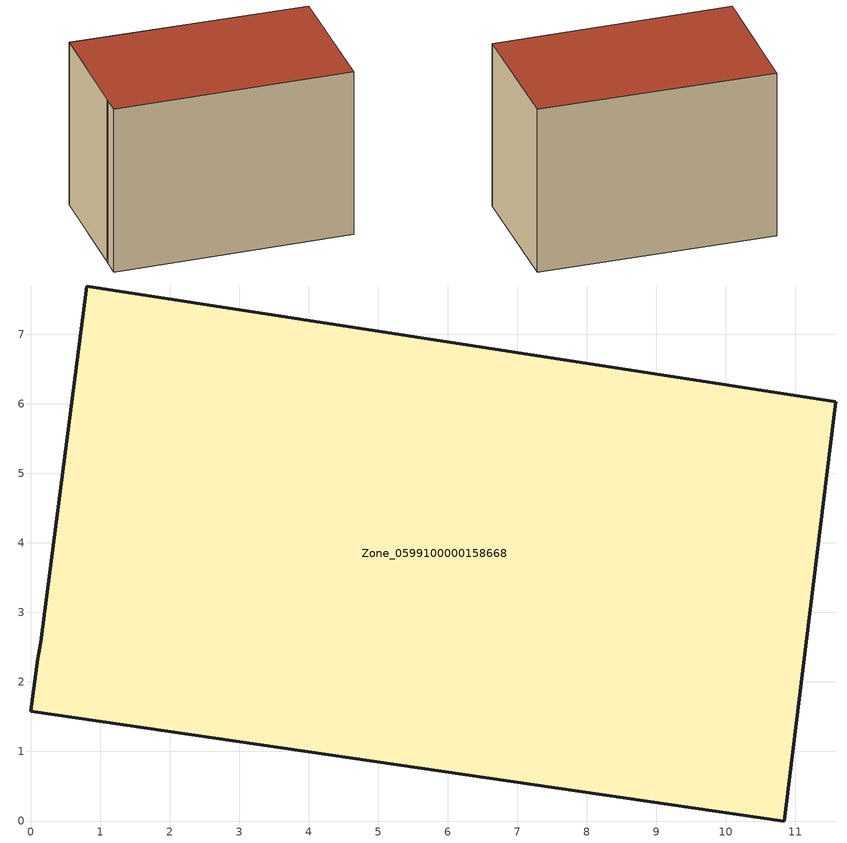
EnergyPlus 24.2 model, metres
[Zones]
Zone_0599100000158668
 floor ground (C_G): 0.81,7.7 11.58,6.03 10.84,0 0,1.58 0.1,2.34 0.14,2.57 z0
 wall outside (C_F): 10.84,0 11.58,6.03 0.81,7.7 0.14,2.57 0.1,2.34 0,1.58 10.84,0 z0:8.16
 roof outside (C_R): 11.58,6.03 0.81,7.7 0.14,2.57 0.1,2.34 0,1.58 10.84,0 z8.16
[BUILDING]
Pand.0599100000158668: North Axis=0; Terrain=City; Loads Convergence Tolerance Value=0.04; Temperature Convergence Tolerance Value=0.4; Solar Distribution=FullExterior; Maximum Number of Warmup Days=25; Minimum Number of Warmup Days=1
[Site:Location]
Rotterdam.The.Hague.AP_ZH_NLD Design_Conditions: Latitude=51.96; Longitude=4.45; Time Zone=1; Elevation=-4.5
[SITE:GROUNDTEMPERATURE:BUILDINGSURFACE]
18, 18, 18, 18, 18, 18, 18, 18, 18, 18, 18, 18
[MATERIAL] Thermal Absorptance=0.9; Solar Absorptance=0.7; Visible Absorptance=0.7
Name | Roughness | Thickness | Conductivity | Density | Specific Heat
G.TI.1946-1964 | MediumSmooth | 0.15 | 1 | 540 | 1210
F.TI.1946-1964 | Rough | 0.3 | 0.857143 | 1920 | 840
R.TI.1946-1964 | MediumRough | 0.2 | 0.277778 | 1500 | 1000
[CONSTRUCTION]
C_G: G.TI.1946-1964
C_F: F.TI.1946-1964
C_R: R.TI.1946-1964
[ZONE]
Zone_0599100000158668: Type=1; Multiplier=1; Ceiling Height=Autocalculate; Volume=Autocalculate; Floor Area=autocalculate; Part of Total Floor Area=Yes
[ZONEINFILTRATION:DESIGNFLOWRATE]
Infil_Zone_0599100000158668: Zone or ZoneList or Space or SpaceList=Zone_0599100000158668; Schedule=AlwaysOn; Design Flow Rate Calculation Method=Flow/Area; Flow Rate per Floor Area=0.003; Constant Term Coefficient=1; Temperature Term Coefficient=0; Velocity Term Coefficient=0; Velocity Squared Term Coefficient=0
[HVACTEMPLATE:ZONE:IDEALLOADSAIRSYSTEM]
Zone_0599100000158668: Maximum Heating Supply Air Temperature=50; Minimum Cooling Supply Air Temperature=13; Maximum Heating Supply Air Humidity Ratio=0.0156; Minimum Cooling Supply Air Humidity Ratio=0.0077; Heating Limit=NoLimit; Cooling Limit=NoLimit; Dehumidification Control Type=ConstantSensibleHeatRatio; Cooling Sensible Heat Ratio=0.7; Dehumidification Setpoint=60; Humidification Control Type=None; Humidification Setpoint=30; Outdoor Air Method=None; Outdoor Air Flow Rate per Person=0.00944; Outdoor Air Flow Rate per Zone Floor Area=0; Outdoor Air Flow Rate per Zone=0; Demand Controlled Ventilation Type=None; Outdoor Air Economizer Type=NoEconomizer; Heat Recovery Type=None; Sensible Heat Recovery Effectiveness=0.7; Latent Heat Recovery Effectiveness=0.65
[ZONECONTROL:THERMOSTAT]
ThermostatControl_Zone_0599100000158668: Zone or ZoneList=Zone_0599100000158668; Control Type Schedule=DualSetpointControlType; Control 1=Thermostat_Zone_0599100000158668; Temperature Difference Between Cutout And Setpoint=0
[THERMOSTATSETPOINT:DUALSETPOINT]
Thermostat_Zone_0599100000158668: Heating Setpoint Temperature Schedule=HeatingSetpoint_Zone_0599100000158668; Cooling Setpoint Temperature Schedule=CoolingSetpoint_Zone_0599100000158668
[SCHEDULE:COMPACT]
HeatingSetpoint_Zone_0599100000158668: Through: 12/31, For: AllDays, Until: 24:00, 21
CoolingSetpoint_Zone_0599100000158668: Through: 12/31, For: AllDays, Until: 24:00, 24
DualSetpointControlType: Through: 12/31, For: AllDays, Until: 24:00, 4
AlwaysOn: Through: 12/31, For: AllDays, Until: 24:00, 1
